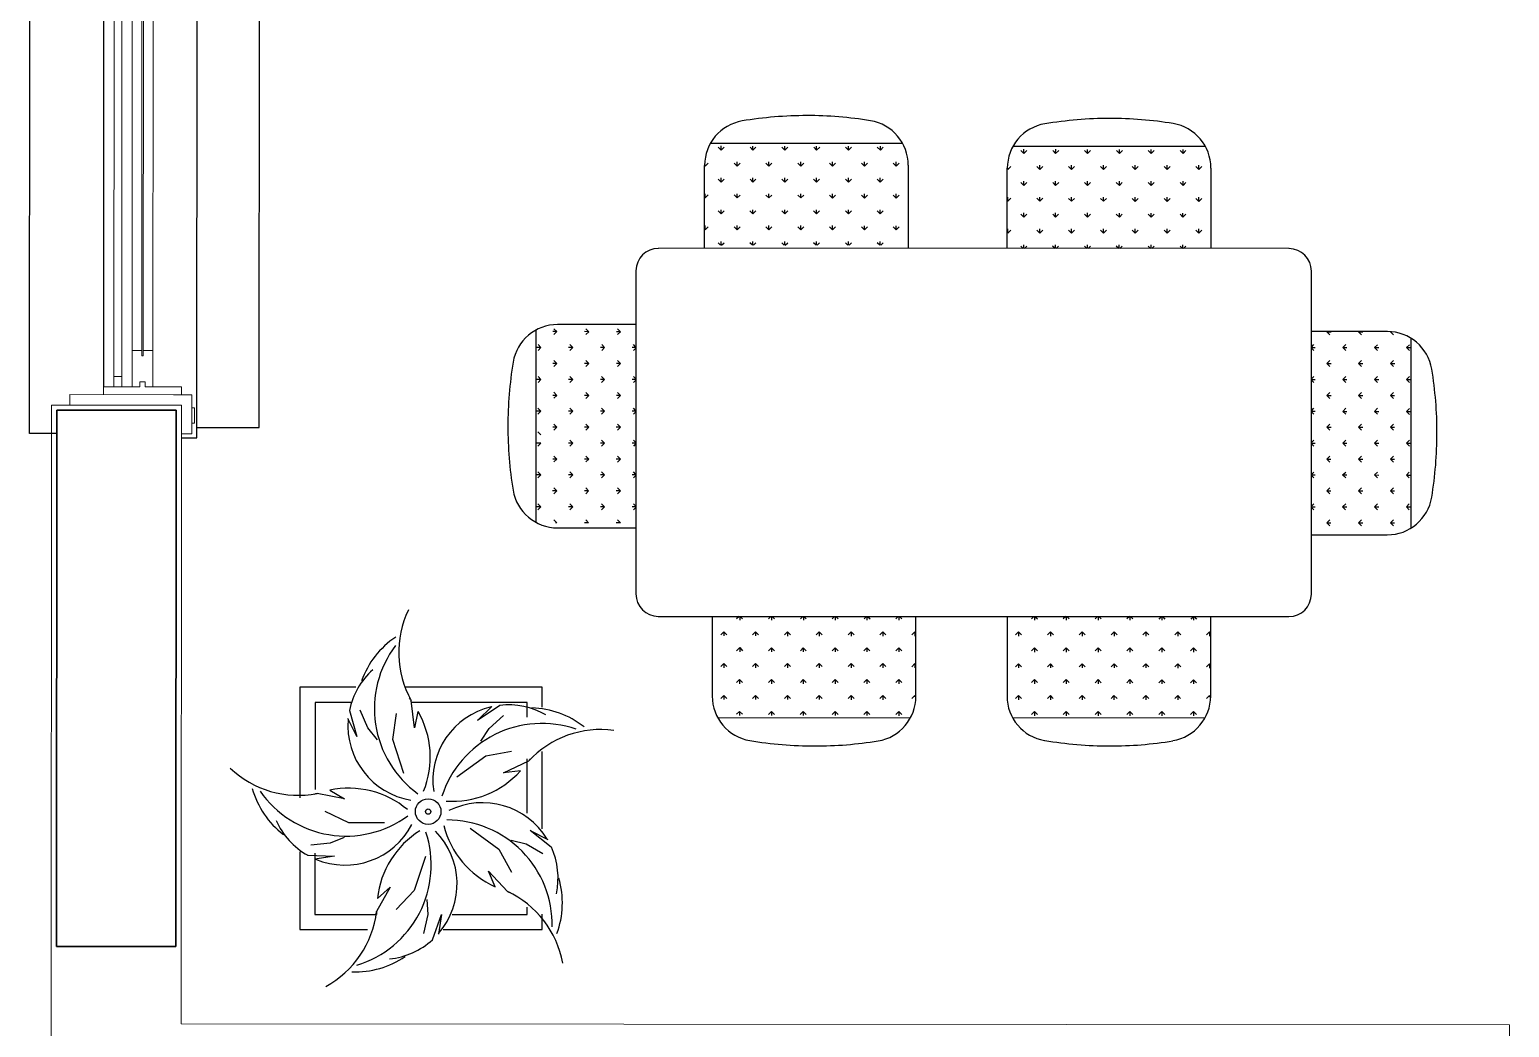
# Model space of a CAD drawing. Header units: millimetres. Extents: x -32319 to 9885, y 990 to 22164.
# Drawn here: x -31244 to -28395, y 4576 to 6497 of the extents above; entities that cross this region are included whole.
import ezdxf

# ---------------------------------------------------------------- set-up
doc = ezdxf.new("R2010")
doc.units = ezdxf.units.MM
doc.layers.add('furniture', color=34, linetype='Continuous')
for name, color, linetype, lineweight in [('plaster', 4, 'Continuous', 13), ('wall', 5, 'Continuous', 35), ('wind', 161, 'Continuous', 5)]:
    doc.layers.add(name, color=color, linetype=linetype, lineweight=lineweight)

msp = doc.modelspace()

# ---------------------------------------------------------------- linework, layer by layer
for p, q in [((-31243.6, 5719.2), (-31242.2, 8849.2)), ((-30921.3, 5710.7), (-30919.9, 8859)), ((-31191.6, 5719.1), (-31243.6, 5719.2)), ((-30951.3, 5710.8), (-30931.3, 5710.8)), ((-30931.3, 5710.8), (-30921.3, 5710.7))]:
    msp.add_line(p, q)
msp.add_lwpolyline([(-31100, 8759.1), (-31101.3, 5809.1)])
at = {"layer": 'furniture', "ltscale": 0.3}
for p, q in [((-30801.3, 5730.7), (-30799.9, 8839)), ((-30921.3, 5730.7), (-30801.3, 5730.7))]:
    msp.add_line(p, q, dxfattribs=at)
at = {"layer": 'furniture'}
for p, q in [((-29562.8, 6277.4), (-29933.1, 6277.6)), ((-29912.2, 6264.6), (-29918, 6270.4)), ((-29912.2, 6264.6), (-29912.2, 6272.8)), ((-29912.2, 6264.6), (-29906.5, 6270.4)), ((-29851, 6264.6), (-29856.7, 6270.4)), ((-29851, 6264.6), (-29851, 6272.7)), ((-29851, 6264.6), (-29845.2, 6270.4)), ((-29789.7, 6264.6), (-29795.4, 6270.3)), ((-29789.7, 6264.6), (-29789.7, 6272.7)), ((-29789.7, 6264.6), (-29783.9, 6270.3)), ((-29728.4, 6264.6), (-29734.1, 6270.3)), ((-29728.4, 6264.6), (-29728.4, 6272.7)), ((-29728.4, 6264.6), (-29722.6, 6270.3)), ((-29667.1, 6264.5), (-29672.9, 6270.3)), ((-29667.1, 6264.5), (-29667.1, 6272.7)), ((-29667.1, 6264.5), (-29661.4, 6270.3)), ((-29605.8, 6264.5), (-29611.6, 6270.3)), ((-29605.8, 6264.5), (-29605.8, 6272.6)), ((-29605.8, 6264.5), (-29600.1, 6270.2)), ((-28980.1, 6271.9), (-29350.4, 6272.1)), ((-29942.9, 6234), (-29937.1, 6239.8)), ((-29881.6, 6234), (-29887.4, 6239.7)), ((-29881.6, 6234), (-29881.6, 6242.1)), ((-29881.6, 6234), (-29875.9, 6239.7)), ((-29820.3, 6234), (-29826.1, 6239.7)), ((-29820.3, 6234), (-29820.3, 6242.1)), ((-29820.3, 6234), (-29814.6, 6239.7)), ((-29759, 6233.9), (-29764.8, 6239.7)), ((-29759, 6233.9), (-29759, 6242.1)), ((-29759, 6233.9), (-29753.3, 6239.7)), ((-29697.8, 6233.9), (-29703.5, 6239.7)), ((-29697.8, 6233.9), (-29697.8, 6242)), ((-29697.8, 6233.9), (-29692, 6239.6)), ((-29636.5, 6233.9), (-29642.2, 6239.6)), ((-29636.5, 6233.9), (-29636.5, 6242)), ((-29636.5, 6233.9), (-29630.7, 6239.6)), ((-29575.2, 6233.9), (-29580.9, 6239.6)), ((-29575.2, 6233.9), (-29575.2, 6242)), ((-29575.2, 6233.9), (-29569.5, 6239.6)), ((-29329.5, 6258.3), (-29335.3, 6264)), ((-29329.5, 6258.3), (-29329.5, 6266.4)), ((-29329.5, 6258.3), (-29323.8, 6264)), ((-29268.3, 6258.2), (-29274, 6264)), ((-29268.3, 6258.2), (-29268.2, 6266.4)), ((-29268.3, 6258.2), (-29262.5, 6264)), ((-29207, 6258.2), (-29212.7, 6264)), ((-29207, 6258.2), (-29207, 6266.3)), ((-29207, 6258.2), (-29201.2, 6263.9)), ((-29145.7, 6258.2), (-29151.4, 6263.9)), ((-29145.7, 6258.2), (-29145.7, 6266.3)), ((-29145.7, 6258.2), (-29139.9, 6263.9)), ((-29084.4, 6258.2), (-29090.1, 6263.9)), ((-29084.4, 6258.2), (-29084.4, 6266.3)), ((-29084.4, 6258.2), (-29078.7, 6263.9)), ((-29023.1, 6258.1), (-29028.9, 6263.9)), ((-29023.1, 6258.1), (-29023.1, 6266.2)), ((-29023.1, 6258.1), (-29017.4, 6263.9)), ((-29944.2, 6075.7), (-29944.1, 6235.4)), ((-29942.9, 6234), (-29943.1, 6234.2)), ((-29942.9, 6234), (-29942.9, 6236.8)), ((-29912.3, 6203.4), (-29912.3, 6211.5)), ((-29851, 6203.3), (-29851, 6211.5)), ((-29789.7, 6203.3), (-29789.7, 6211.4)), ((-29728.4, 6203.3), (-29728.4, 6211.4)), ((-29667.1, 6203.3), (-29667.1, 6211.4)), ((-29605.9, 6203.2), (-29605.9, 6211.3)), ((-29552.2, 6235.8), (-29552.2, 6075.6)), ((-29361.5, 6075.5), (-29361.4, 6230)), ((-29360.2, 6227.6), (-29360.4, 6227.9)), ((-29360.2, 6227.6), (-29354.4, 6233.4)), ((-29360.2, 6227.6), (-29360.2, 6230.4)), ((-29298.9, 6227.6), (-29304.6, 6233.4)), ((-29298.9, 6227.6), (-29298.9, 6235.7)), ((-29298.9, 6227.6), (-29293.2, 6233.3)), ((-29237.6, 6227.6), (-29243.4, 6233.3)), ((-29237.6, 6227.6), (-29237.6, 6235.7)), ((-29237.6, 6227.6), (-29231.9, 6233.3)), ((-29176.3, 6227.6), (-29182.1, 6233.3)), ((-29176.3, 6227.6), (-29176.3, 6235.7)), ((-29176.3, 6227.6), (-29170.6, 6233.3)), ((-29115.1, 6227.5), (-29120.8, 6233.3)), ((-29115.1, 6227.5), (-29115.1, 6235.6)), ((-29115.1, 6227.5), (-29109.3, 6233.3)), ((-29053.8, 6227.5), (-29059.5, 6233.2)), ((-29053.8, 6227.5), (-29053.8, 6235.6)), ((-29053.8, 6227.5), (-29048, 6233.2)), ((-28992.5, 6227.5), (-28998.2, 6233.2)), ((-28992.5, 6227.5), (-28992.5, 6235.6)), ((-28992.5, 6227.5), (-28986.7, 6233.2)), ((-28969.4, 6230.3), (-28969.5, 6075.3)), ((-29912.3, 6203.4), (-29918, 6209.1)), ((-29912.3, 6203.4), (-29906.5, 6209.1)), ((-29851, 6203.3), (-29856.7, 6209.1)), ((-29851, 6203.3), (-29845.2, 6209.1)), ((-29789.7, 6203.3), (-29795.4, 6209.1)), ((-29789.7, 6203.3), (-29784, 6209)), ((-29728.4, 6203.3), (-29734.2, 6209)), ((-29728.4, 6203.3), (-29722.7, 6209)), ((-29667.1, 6203.3), (-29672.9, 6209)), ((-29667.1, 6203.3), (-29661.4, 6209)), ((-29605.9, 6203.2), (-29611.6, 6209)), ((-29605.9, 6203.2), (-29600.1, 6209)), ((-29329.6, 6197), (-29335.3, 6202.7)), ((-29329.6, 6197), (-29329.6, 6205.1)), ((-29329.6, 6197), (-29323.8, 6202.7)), ((-29268.3, 6196.9), (-29274, 6202.7)), ((-29268.3, 6196.9), (-29268.3, 6205.1)), ((-29268.3, 6196.9), (-29262.5, 6202.7)), ((-29207, 6196.9), (-29212.7, 6202.7)), ((-29207, 6196.9), (-29207, 6205)), ((-29207, 6196.9), (-29201.2, 6202.7)), ((-29145.7, 6196.9), (-29151.5, 6202.6)), ((-29145.7, 6196.9), (-29145.7, 6205)), ((-29145.7, 6196.9), (-29140, 6202.6)), ((-29084.4, 6196.9), (-29090.2, 6202.6)), ((-29084.4, 6196.9), (-29084.4, 6205)), ((-29084.4, 6196.9), (-29078.7, 6202.6)), ((-29023.1, 6196.8), (-29028.9, 6202.6)), ((-29023.1, 6196.8), (-29023.1, 6205)), ((-29023.1, 6196.8), (-29017.4, 6202.6)), ((-29942.9, 6172.7), (-29943.4, 6173.2)), ((-29942.9, 6172.7), (-29942.9, 6180.9)), ((-29942.9, 6172.7), (-29937.2, 6178.5)), ((-29881.6, 6172.7), (-29887.4, 6178.5)), ((-29881.6, 6172.7), (-29881.6, 6180.8)), ((-29881.6, 6172.7), (-29875.9, 6178.4)), ((-29820.4, 6172.7), (-29826.1, 6178.4)), ((-29820.4, 6172.7), (-29820.4, 6180.8)), ((-29820.4, 6172.7), (-29814.6, 6178.4)), ((-29759.1, 6172.7), (-29764.8, 6178.4)), ((-29759.1, 6172.7), (-29759.1, 6180.8)), ((-29759.1, 6172.7), (-29753.3, 6178.4)), ((-29697.8, 6172.6), (-29703.5, 6178.4)), ((-29697.8, 6172.6), (-29697.8, 6180.7)), ((-29697.8, 6172.6), (-29692, 6178.4)), ((-29636.5, 6172.6), (-29642.3, 6178.3)), ((-29636.5, 6172.6), (-29636.5, 6180.7)), ((-29636.5, 6172.6), (-29630.8, 6178.3)), ((-29575.2, 6172.6), (-29581, 6178.3)), ((-29575.2, 6172.6), (-29575.2, 6180.7)), ((-29575.2, 6172.6), (-29569.5, 6178.3)), ((-29360.2, 6166.3), (-29360.7, 6166.8)), ((-29360.2, 6166.3), (-29360.2, 6174.5)), ((-29360.2, 6166.3), (-29354.5, 6172.1)), ((-29298.9, 6166.3), (-29304.7, 6172.1)), ((-29298.9, 6166.3), (-29298.9, 6174.4)), ((-29298.9, 6166.3), (-29293.2, 6172.1)), ((-29237.7, 6166.3), (-29243.4, 6172)), ((-29237.7, 6166.3), (-29237.6, 6174.4)), ((-29237.7, 6166.3), (-29231.9, 6172)), ((-29176.4, 6166.3), (-29182.1, 6172)), ((-29176.4, 6166.3), (-29176.4, 6174.4)), ((-29176.4, 6166.3), (-29170.6, 6172)), ((-29115.1, 6166.2), (-29120.8, 6172)), ((-29115.1, 6166.2), (-29115.1, 6174.4)), ((-29115.1, 6166.2), (-29109.3, 6172)), ((-29053.8, 6166.2), (-29059.5, 6172)), ((-29053.8, 6166.2), (-29053.8, 6174.3)), ((-29053.8, 6166.2), (-29048.1, 6172)), ((-28992.5, 6166.2), (-28998.3, 6171.9)), ((-28992.5, 6166.2), (-28992.5, 6174.3)), ((-28992.5, 6166.2), (-28986.8, 6171.9)), ((-29912.3, 6142.1), (-29918, 6147.8)), ((-29912.3, 6142.1), (-29912.3, 6150.2)), ((-29912.3, 6142.1), (-29906.5, 6147.8)), ((-29851, 6142), (-29856.8, 6147.8)), ((-29851, 6142), (-29851, 6150.2)), ((-29851, 6142), (-29845.3, 6147.8)), ((-29789.7, 6142), (-29795.5, 6147.8)), ((-29789.7, 6142), (-29789.7, 6150.1)), ((-29789.7, 6142), (-29784, 6147.8)), ((-29728.4, 6142), (-29734.2, 6147.7)), ((-29728.4, 6142), (-29728.4, 6150.1)), ((-29728.4, 6142), (-29722.7, 6147.7)), ((-29667.2, 6142), (-29672.9, 6147.7)), ((-29667.2, 6142), (-29667.2, 6150.1)), ((-29667.2, 6142), (-29661.4, 6147.7)), ((-29605.9, 6141.9), (-29611.6, 6147.7)), ((-29605.9, 6141.9), (-29605.9, 6150.1)), ((-29605.9, 6141.9), (-29600.1, 6147.7)), ((-29329.6, 6135.7), (-29335.3, 6141.4)), ((-29329.6, 6135.7), (-29329.6, 6143.8)), ((-29329.6, 6135.7), (-29323.8, 6141.4)), ((-29268.3, 6135.7), (-29274, 6141.4)), ((-29268.3, 6135.7), (-29268.3, 6143.8)), ((-29268.3, 6135.7), (-29262.6, 6141.4)), ((-29207, 6135.6), (-29212.8, 6141.4)), ((-29207, 6135.6), (-29207, 6143.8)), ((-29207, 6135.6), (-29201.3, 6141.4)), ((-29145.7, 6135.6), (-29151.5, 6141.4)), ((-29145.7, 6135.6), (-29145.7, 6143.7)), ((-29145.7, 6135.6), (-29140, 6141.4)), ((-29084.5, 6135.6), (-29090.2, 6141.3)), ((-29084.5, 6135.6), (-29084.5, 6143.7)), ((-29084.5, 6135.6), (-29078.7, 6141.3)), ((-29023.2, 6135.6), (-29028.9, 6141.3)), ((-29023.2, 6135.6), (-29023.2, 6143.7)), ((-29023.2, 6135.6), (-29017.4, 6141.3)), ((-29943, 6111.4), (-29943.4, 6111.9)), ((-29943, 6111.4), (-29942.9, 6119.6)), ((-29943, 6111.4), (-29937.2, 6117.2)), ((-29881.7, 6111.4), (-29887.4, 6117.2)), ((-29881.7, 6111.4), (-29881.7, 6119.5)), ((-29881.7, 6111.4), (-29875.9, 6117.2)), ((-29820.4, 6111.4), (-29826.1, 6117.1)), ((-29820.4, 6111.4), (-29820.4, 6119.5)), ((-29820.4, 6111.4), (-29814.6, 6117.1)), ((-29759.1, 6111.4), (-29764.8, 6117.1)), ((-29759.1, 6111.4), (-29759.1, 6119.5)), ((-29759.1, 6111.4), (-29753.4, 6117.1)), ((-29697.8, 6111.3), (-29703.6, 6117.1)), ((-29697.8, 6111.3), (-29697.8, 6119.5)), ((-29697.8, 6111.3), (-29692.1, 6117.1)), ((-29636.5, 6111.3), (-29642.3, 6117.1)), ((-29636.5, 6111.3), (-29636.5, 6119.4)), ((-29636.5, 6111.3), (-29630.8, 6117.1)), ((-29575.3, 6111.3), (-29581, 6117)), ((-29575.3, 6111.3), (-29575.3, 6119.4)), ((-29575.3, 6111.3), (-29569.5, 6117)), ((-29360.2, 6105.1), (-29360.7, 6105.5)), ((-29360.2, 6105.1), (-29360.2, 6113.2)), ((-29360.2, 6105.1), (-29354.5, 6110.8)), ((-29299, 6105), (-29304.7, 6110.8)), ((-29299, 6105), (-29299, 6113.2)), ((-29299, 6105), (-29293.2, 6110.8)), ((-29237.7, 6105), (-29243.4, 6110.8)), ((-29237.7, 6105), (-29237.7, 6113.1)), ((-29237.7, 6105), (-29231.9, 6110.8)), ((-29176.4, 6105), (-29182.1, 6110.7)), ((-29176.4, 6105), (-29176.4, 6113.1)), ((-29176.4, 6105), (-29170.6, 6110.7)), ((-29115.1, 6105), (-29120.9, 6110.7)), ((-29115.1, 6105), (-29115.1, 6113.1)), ((-29115.1, 6105), (-29109.4, 6110.7)), ((-29053.8, 6104.9), (-29059.6, 6110.7)), ((-29053.8, 6104.9), (-29053.8, 6113.1)), ((-29053.8, 6104.9), (-29048.1, 6110.7)), ((-28992.5, 6104.9), (-28998.3, 6110.7)), ((-28992.5, 6104.9), (-28992.5, 6113)), ((-28992.5, 6104.9), (-28986.8, 6110.6)), ((-28819.1, 6075.2), (-30032.8, 6075.8)), ((-29913.4, 6081.8), (-29918.1, 6086.5)), ((-29912.3, 6081.8), (-29912.3, 6088.9)), ((-29911.3, 6081.8), (-29906.6, 6086.5)), ((-29852.1, 6081.8), (-29856.8, 6086.5)), ((-29851, 6081.8), (-29851, 6088.9)), ((-29850, 6081.8), (-29845.3, 6086.5)), ((-29790.8, 6081.8), (-29795.5, 6086.5)), ((-29789.8, 6081.8), (-29789.8, 6088.9)), ((-29788.7, 6081.8), (-29784, 6086.5)), ((-29729.5, 6081.8), (-29734.2, 6086.5)), ((-29728.5, 6081.8), (-29728.5, 6088.8)), ((-29727.4, 6081.8), (-29722.7, 6086.5)), ((-29668.2, 6081.7), (-29672.9, 6086.4)), ((-29667.2, 6081.7), (-29667.2, 6088.8)), ((-29666.1, 6081.7), (-29661.4, 6086.4)), ((-29607, 6081.7), (-29611.7, 6086.4)), ((-29605.9, 6081.7), (-29605.9, 6088.8)), ((-29604.9, 6081.7), (-29600.2, 6086.4)), ((-29330.7, 6075.5), (-29335.4, 6080.2)), ((-29329.6, 6075.5), (-29329.6, 6082.5)), ((-29328.6, 6075.5), (-29323.9, 6080.2)), ((-29269.4, 6075.4), (-29274.1, 6080.1)), ((-29268.3, 6075.4), (-29268.3, 6082.5)), ((-29267.3, 6075.4), (-29262.6, 6080.1)), ((-29208.1, 6075.4), (-29212.8, 6080.1)), ((-29207.1, 6075.4), (-29207, 6082.5)), ((-29206, 6075.4), (-29201.3, 6080.1)), ((-29146.8, 6075.4), (-29151.5, 6080.1)), ((-29145.8, 6075.4), (-29145.8, 6082.5)), ((-29144.7, 6075.4), (-29140, 6080.1)), ((-29085.5, 6075.4), (-29090.2, 6080.1)), ((-29084.5, 6075.4), (-29084.5, 6082.4)), ((-29083.4, 6075.4), (-29078.7, 6080)), ((-29024.3, 6075.3), (-29028.9, 6080)), ((-29023.2, 6075.3), (-29023.2, 6082.4)), ((-29022.2, 6075.3), (-29017.5, 6080)), ((-30076.2, 6032.5), (-30076.5, 5410.7)), ((-28776.1, 5410.1), (-28775.8, 6031.9)), ((-30076.2, 5929), (-30227.2, 5929.1)), ((-30269.1, 5918.3), (-30269.3, 5548.6)), ((-30228.4, 5915.4), (-30236.5, 5915.4)), ((-30228.4, 5915.4), (-30234.2, 5921.1)), ((-30228.4, 5915.4), (-30234.2, 5909.6)), ((-30167.1, 5915.3), (-30175.3, 5915.4)), ((-30167.1, 5915.3), (-30172.9, 5921.1)), ((-30167.1, 5915.3), (-30172.9, 5909.6)), ((-30105.8, 5915.3), (-30114, 5915.3)), ((-30105.8, 5915.3), (-30111.6, 5921.1)), ((-30105.8, 5915.3), (-30111.6, 5909.6)), ((-28629.7, 5915.7), (-28776.5, 5915.7)), ((-28746.3, 5915.3), (-28745.8, 5915.7)), ((-28746.3, 5915.3), (-28740.5, 5909.5)), ((-28746.3, 5915.3), (-28738.2, 5915.3)), ((-28685, 5915.2), (-28684.6, 5915.7)), ((-28685, 5915.2), (-28679.3, 5909.5)), ((-28685, 5915.2), (-28676.9, 5915.2)), ((-28623.7, 5915.2), (-28623.5, 5915.4)), ((-28623.7, 5915.2), (-28618, 5909.5)), ((-28623.7, 5915.2), (-28621, 5915.2)), ((-28584.3, 5902.8), (-28584.5, 5537.1)), ((-30259.1, 5884.7), (-30267.2, 5884.7)), ((-30259.1, 5884.7), (-30264.8, 5890.5)), ((-30259.1, 5884.7), (-30264.8, 5879)), ((-30197.8, 5884.7), (-30205.9, 5884.7)), ((-30197.8, 5884.7), (-30203.5, 5890.5)), ((-30197.8, 5884.7), (-30203.5, 5879)), ((-30136.5, 5884.7), (-30144.6, 5884.7)), ((-30136.5, 5884.7), (-30142.2, 5890.4)), ((-30136.5, 5884.7), (-30142.2, 5878.9)), ((-30076.3, 5884.7), (-30083.3, 5884.7)), ((-30076.3, 5885.7), (-30081, 5890.4)), ((-30076.3, 5883.6), (-30081, 5878.9)), ((-28775.9, 5885.7), (-28771.2, 5890.4)), ((-28775.9, 5884.6), (-28768.8, 5884.6)), ((-28775.9, 5883.6), (-28771.2, 5878.9)), ((-28715.7, 5884.6), (-28709.9, 5890.4)), ((-28715.7, 5884.6), (-28709.9, 5878.9)), ((-28715.7, 5884.6), (-28707.5, 5884.6)), ((-28654.4, 5884.6), (-28648.6, 5890.3)), ((-28654.4, 5884.6), (-28648.6, 5878.8)), ((-28654.4, 5884.6), (-28646.3, 5884.6)), ((-28593.1, 5884.6), (-28587.3, 5890.3)), ((-28593.1, 5884.6), (-28587.4, 5878.8)), ((-28593.1, 5884.6), (-28585, 5884.6)), ((-30228.4, 5854.1), (-30236.6, 5854.1)), ((-30228.4, 5854.1), (-30234.2, 5859.8)), ((-30228.4, 5854.1), (-30234.2, 5848.3)), ((-30167.2, 5854.1), (-30175.3, 5854.1)), ((-30167.2, 5854.1), (-30172.9, 5859.8)), ((-30167.2, 5854.1), (-30172.9, 5848.3)), ((-30105.9, 5854), (-30114, 5854)), ((-30105.9, 5854), (-30111.6, 5859.8)), ((-30105.9, 5854), (-30111.6, 5848.3)), ((-28746.3, 5854), (-28740.6, 5859.7)), ((-28746.3, 5854), (-28740.6, 5848.2)), ((-28746.3, 5854), (-28738.2, 5854)), ((-28685, 5854), (-28679.3, 5859.7)), ((-28685, 5854), (-28679.3, 5848.2)), ((-28685, 5854), (-28676.9, 5854)), ((-28623.8, 5853.9), (-28618, 5859.7)), ((-28623.8, 5853.9), (-28618, 5848.2)), ((-28623.8, 5853.9), (-28615.6, 5853.9)), ((-30259.1, 5823.5), (-30267.2, 5823.5)), ((-30259.1, 5823.5), (-30264.8, 5829.2)), ((-30259.1, 5823.5), (-30264.8, 5817.7)), ((-30197.8, 5823.4), (-30205.9, 5823.4)), ((-30197.8, 5823.4), (-30203.6, 5829.2)), ((-30197.8, 5823.4), (-30203.6, 5817.7)), ((-30136.5, 5823.4), (-30144.7, 5823.4)), ((-30136.5, 5823.4), (-30142.3, 5829.2)), ((-30136.5, 5823.4), (-30142.3, 5817.7)), ((-30076.3, 5823.4), (-30083.4, 5823.4)), ((-30076.3, 5824.4), (-30081, 5829.1)), ((-30076.3, 5822.3), (-30081, 5817.6)), ((-28775.9, 5824.4), (-28771.2, 5829.1)), ((-28775.9, 5823.4), (-28768.8, 5823.3)), ((-28775.9, 5822.3), (-28771.2, 5817.6)), ((-28715.7, 5823.3), (-28709.9, 5829.1)), ((-28715.7, 5823.3), (-28709.9, 5817.6)), ((-28715.7, 5823.3), (-28707.6, 5823.3)), ((-28654.4, 5823.3), (-28648.7, 5829)), ((-28654.4, 5823.3), (-28648.7, 5817.6)), ((-28654.4, 5823.3), (-28646.3, 5823.3)), ((-28593.1, 5823.3), (-28587.4, 5829)), ((-28593.1, 5823.3), (-28587.4, 5817.5)), ((-28593.1, 5823.3), (-28585, 5823.3)), ((-30228.5, 5792.8), (-30236.6, 5792.8)), ((-30228.5, 5792.8), (-30234.2, 5798.6)), ((-30228.5, 5792.8), (-30234.2, 5787.1)), ((-30167.2, 5792.8), (-30175.3, 5792.8)), ((-30167.2, 5792.8), (-30172.9, 5798.5)), ((-30167.2, 5792.8), (-30172.9, 5787)), ((-30105.9, 5792.8), (-30114, 5792.8)), ((-30105.9, 5792.8), (-30111.6, 5798.5)), ((-30105.9, 5792.8), (-30111.6, 5787)), ((-28746.3, 5792.7), (-28740.6, 5798.4)), ((-28746.3, 5792.7), (-28740.6, 5787)), ((-28746.3, 5792.7), (-28738.2, 5792.7)), ((-28685.1, 5792.7), (-28679.3, 5798.4)), ((-28685.1, 5792.7), (-28679.3, 5786.9)), ((-28685.1, 5792.7), (-28676.9, 5792.7)), ((-28623.8, 5792.6), (-28618, 5798.4)), ((-28623.8, 5792.6), (-28618, 5786.9)), ((-28623.8, 5792.6), (-28615.7, 5792.6)), ((-30259.1, 5762.2), (-30267.2, 5762.2)), ((-30259.1, 5762.2), (-30264.9, 5767.9)), ((-30259.1, 5762.2), (-30264.9, 5756.4)), ((-30197.8, 5762.2), (-30206, 5762.2)), ((-30197.8, 5762.2), (-30203.6, 5767.9)), ((-30197.8, 5762.2), (-30203.6, 5756.4)), ((-30136.6, 5762.1), (-30144.7, 5762.1)), ((-30136.6, 5762.1), (-30142.3, 5767.9)), ((-30136.6, 5762.1), (-30142.3, 5756.4)), ((-30076.3, 5762.1), (-30083.4, 5762.1)), ((-30076.3, 5763.2), (-30081, 5767.8)), ((-30076.3, 5761.1), (-30081, 5756.4)), ((-28775.9, 5763.1), (-28771.2, 5767.8)), ((-28775.9, 5762.1), (-28768.9, 5762.1)), ((-28775.9, 5761), (-28771.3, 5756.3)), ((-28715.7, 5762), (-28710, 5767.8)), ((-28715.7, 5762), (-28710, 5756.3)), ((-28715.7, 5762), (-28707.6, 5762)), ((-28654.4, 5762), (-28648.7, 5767.8)), ((-28654.4, 5762), (-28648.7, 5756.3)), ((-28654.4, 5762), (-28646.3, 5762)), ((-28593.1, 5762), (-28587.4, 5767.7)), ((-28593.1, 5762), (-28587.4, 5756.2)), ((-28593.1, 5762), (-28585, 5762)), ((-30228.5, 5731.5), (-30236.6, 5731.5)), ((-30228.5, 5731.5), (-30234.2, 5737.3)), ((-30228.5, 5731.5), (-30234.2, 5725.8)), ((-30167.2, 5731.5), (-30175.3, 5731.5)), ((-30167.2, 5731.5), (-30173, 5737.2)), ((-30167.2, 5731.5), (-30173, 5725.8)), ((-30105.9, 5731.5), (-30114.1, 5731.5)), ((-30105.9, 5731.5), (-30111.7, 5737.2)), ((-30105.9, 5731.5), (-30111.7, 5725.7)), ((-28746.4, 5731.4), (-28740.6, 5737.2)), ((-28746.4, 5731.4), (-28740.6, 5725.7)), ((-28746.4, 5731.4), (-28738.2, 5731.4)), ((-28685.1, 5731.4), (-28679.3, 5737.1)), ((-28685.1, 5731.4), (-28679.3, 5725.6)), ((-28685.1, 5731.4), (-28677, 5731.4)), ((-28623.8, 5731.4), (-28618.1, 5737.1)), ((-28623.8, 5731.4), (-28618.1, 5725.6)), ((-28623.8, 5731.4), (-28615.7, 5731.4)), ((-30259.1, 5700.9), (-30267.3, 5700.9)), ((-30259.1, 5717.1), (-30264.9, 5722.8)), ((-30259.1, 5700.9), (-30264.9, 5695.2)), ((-30197.9, 5700.9), (-30206, 5700.9)), ((-30197.9, 5700.9), (-30203.6, 5706.6)), ((-30197.9, 5700.9), (-30203.6, 5695.1)), ((-30136.6, 5700.8), (-30144.7, 5700.8)), ((-30136.6, 5700.8), (-30142.3, 5706.6)), ((-30136.6, 5700.8), (-30142.3, 5695.1)), ((-30076.3, 5700.8), (-30083.4, 5700.8)), ((-30076.3, 5701.9), (-30081, 5706.6)), ((-30076.3, 5699.8), (-30081, 5695.1)), ((-28776, 5701.8), (-28771.3, 5706.5)), ((-28776, 5700.8), (-28768.9, 5700.8)), ((-28776, 5699.7), (-28771.3, 5695)), ((-28715.7, 5700.8), (-28710, 5706.5)), ((-28715.7, 5700.8), (-28710, 5695)), ((-28715.7, 5700.8), (-28707.6, 5700.8)), ((-28654.5, 5700.7), (-28648.7, 5706.5)), ((-28654.5, 5700.7), (-28648.7, 5695)), ((-28654.5, 5700.7), (-28646.3, 5700.7)), ((-28593.2, 5700.7), (-28587.4, 5706.4)), ((-28593.2, 5700.7), (-28587.4, 5695)), ((-28593.2, 5700.7), (-28585.1, 5700.7)), ((-30228.5, 5670.2), (-30236.6, 5670.2)), ((-30228.5, 5670.2), (-30234.3, 5676)), ((-30228.5, 5670.2), (-30234.3, 5664.5)), ((-30167.2, 5670.2), (-30175.4, 5670.2)), ((-30167.2, 5670.2), (-30173, 5676)), ((-30167.2, 5670.2), (-30173, 5664.5)), ((-30106, 5670.2), (-30114.1, 5670.2)), ((-30106, 5670.2), (-30111.7, 5675.9)), ((-30106, 5670.2), (-30111.7, 5664.4)), ((-28746.4, 5670.1), (-28740.6, 5675.9)), ((-28746.4, 5670.1), (-28740.7, 5664.4)), ((-28746.4, 5670.1), (-28738.3, 5670.1)), ((-28685.1, 5670.1), (-28679.4, 5675.8)), ((-28685.1, 5670.1), (-28679.4, 5664.4)), ((-28685.1, 5670.1), (-28677, 5670.1)), ((-28623.8, 5670.1), (-28618.1, 5675.8)), ((-28623.8, 5670.1), (-28618.1, 5664.3)), ((-28623.8, 5670.1), (-28615.7, 5670.1)), ((-30259.2, 5639.6), (-30264.9, 5645.4)), ((-30197.9, 5639.6), (-30203.6, 5645.3)), ((-30136.6, 5639.6), (-30142.3, 5645.3)), ((-30076.4, 5640.6), (-30081.1, 5645.3)), ((-28776, 5640.6), (-28771.3, 5645.2)), ((-28715.8, 5639.5), (-28710, 5645.2)), ((-28654.5, 5639.5), (-28648.7, 5645.2)), ((-28593.2, 5639.4), (-28587.5, 5645.2)), ((-30259.2, 5639.6), (-30267.3, 5639.6)), ((-30259.2, 5639.6), (-30264.9, 5633.9)), ((-30228.5, 5609), (-30234.3, 5614.7)), ((-30197.9, 5639.6), (-30206, 5639.6)), ((-30197.9, 5639.6), (-30203.6, 5633.8)), ((-30167.3, 5608.9), (-30173, 5614.7)), ((-30136.6, 5639.6), (-30144.7, 5639.6)), ((-30136.6, 5639.6), (-30142.4, 5633.8)), ((-30106, 5608.9), (-30111.7, 5614.7)), ((-30076.4, 5639.5), (-30083.4, 5639.5)), ((-30076.4, 5638.5), (-30081.1, 5633.8)), ((-28776, 5639.5), (-28768.9, 5639.5)), ((-28776, 5638.5), (-28771.3, 5633.8)), ((-28746.4, 5608.9), (-28740.7, 5614.6)), ((-28715.8, 5639.5), (-28710, 5633.7)), ((-28715.8, 5639.5), (-28707.6, 5639.5)), ((-28685.1, 5608.8), (-28679.4, 5614.6)), ((-28654.5, 5639.5), (-28648.7, 5633.7)), ((-28654.5, 5639.5), (-28646.4, 5639.4)), ((-28623.9, 5608.8), (-28618.1, 5614.5)), ((-28593.2, 5639.4), (-28587.5, 5633.7)), ((-28593.2, 5639.4), (-28585.1, 5639.4)), ((-30259.2, 5578.3), (-30264.9, 5584.1)), ((-30228.5, 5609), (-30236.7, 5609)), ((-30228.5, 5609), (-30234.3, 5603.2)), ((-30197.9, 5578.3), (-30203.7, 5584.1)), ((-30167.3, 5608.9), (-30175.4, 5608.9)), ((-30167.3, 5608.9), (-30173, 5603.2)), ((-30136.6, 5578.3), (-30142.4, 5584)), ((-30106, 5608.9), (-30114.1, 5608.9)), ((-30106, 5608.9), (-30111.7, 5603.2)), ((-30076.4, 5579.3), (-30081.1, 5584)), ((-28776, 5579.3), (-28771.3, 5584)), ((-28746.4, 5608.9), (-28740.7, 5603.1)), ((-28746.4, 5608.9), (-28738.3, 5608.8)), ((-28715.8, 5578.2), (-28710, 5583.9)), ((-28685.1, 5608.8), (-28679.4, 5603.1)), ((-28685.1, 5608.8), (-28677, 5608.8)), ((-28654.5, 5578.2), (-28648.8, 5583.9)), ((-28623.9, 5608.8), (-28618.1, 5603)), ((-28623.9, 5608.8), (-28615.7, 5608.8)), ((-28593.2, 5578.1), (-28587.5, 5583.9)), ((-30259.2, 5578.3), (-30267.3, 5578.3)), ((-30259.2, 5578.3), (-30264.9, 5572.6)), ((-30197.9, 5578.3), (-30206, 5578.3)), ((-30197.9, 5578.3), (-30203.7, 5572.6)), ((-30136.6, 5578.3), (-30144.8, 5578.3)), ((-30136.6, 5578.3), (-30142.4, 5572.5)), ((-30076.4, 5578.3), (-30083.5, 5578.3)), ((-30076.4, 5577.2), (-30081.1, 5572.5)), ((-28776, 5578.2), (-28769, 5578.2)), ((-28776, 5577.2), (-28771.3, 5572.5)), ((-28715.8, 5578.2), (-28710.1, 5572.4)), ((-28715.8, 5578.2), (-28707.7, 5578.2)), ((-28654.5, 5578.2), (-28648.8, 5572.4)), ((-28654.5, 5578.2), (-28646.4, 5578.2)), ((-28593.2, 5578.1), (-28587.5, 5572.4)), ((-28593.2, 5578.1), (-28585.1, 5578.1)), ((-30228.6, 5547.7), (-30234.3, 5553.4)), ((-30228.6, 5547.7), (-30231.3, 5547.7)), ((-30228.6, 5547.7), (-30228.8, 5547.5)), ((-30227.4, 5537.7), (-30076.4, 5537.7)), ((-30167.3, 5547.7), (-30175.4, 5547.7)), ((-30167.3, 5547.7), (-30173, 5553.4)), ((-30167.3, 5547.7), (-30167.7, 5547.2)), ((-30106, 5547.6), (-30114.1, 5547.6)), ((-30106, 5547.6), (-30111.7, 5553.4)), ((-30106, 5547.6), (-30106.5, 5547.2)), ((-28746.5, 5547.6), (-28740.7, 5553.3)), ((-28746.5, 5547.6), (-28740.7, 5541.8)), ((-28746.5, 5547.6), (-28738.3, 5547.6)), ((-28685.2, 5547.5), (-28679.4, 5553.3)), ((-28685.2, 5547.5), (-28679.4, 5541.8)), ((-28685.2, 5547.5), (-28677, 5547.5)), ((-28623.9, 5547.5), (-28618.1, 5553.3)), ((-28623.9, 5547.5), (-28618.1, 5541.8)), ((-28623.9, 5547.5), (-28615.8, 5547.5)), ((-28776.7, 5524.4), (-28629.9, 5524.3)), ((-30033.2, 5367.4), (-28819.5, 5366.8)), ((-29929.3, 5367.3), (-29929.3, 5213.9)), ((-29877.7, 5367.3), (-29882.4, 5362.6)), ((-29876.6, 5367.3), (-29876.6, 5360.2)), ((-29875.6, 5367.3), (-29870.9, 5362.6)), ((-29816.4, 5367.3), (-29821.1, 5362.6)), ((-29815.3, 5367.3), (-29815.3, 5360.2)), ((-29814.3, 5367.3), (-29809.6, 5362.6)), ((-29755.1, 5367.2), (-29759.8, 5362.6)), ((-29754, 5367.2), (-29754, 5360.2)), ((-29753, 5367.2), (-29748.3, 5362.5)), ((-29693.8, 5367.2), (-29698.5, 5362.5)), ((-29692.8, 5367.2), (-29692.8, 5360.1)), ((-29691.7, 5367.2), (-29687, 5362.5)), ((-29632.5, 5367.2), (-29637.2, 5362.5)), ((-29631.5, 5367.2), (-29631.5, 5360.1)), ((-29630.4, 5367.2), (-29625.7, 5362.5)), ((-29571.2, 5367.2), (-29575.9, 5362.5)), ((-29570.2, 5367.2), (-29570.2, 5360.1)), ((-29569.1, 5367.2), (-29564.5, 5362.5)), ((-29537.4, 5213.2), (-29537.3, 5367.1)), ((-29361.8, 5367.1), (-29361.8, 5214)), ((-29310.2, 5367), (-29314.8, 5362.4)), ((-29309.1, 5367), (-29309.1, 5360)), ((-29308.1, 5367), (-29303.4, 5362.4)), ((-29248.9, 5367), (-29253.6, 5362.3)), ((-29247.8, 5367), (-29247.8, 5359.9)), ((-29246.8, 5367), (-29242.1, 5362.3)), ((-29187.6, 5367), (-29192.3, 5362.3)), ((-29186.5, 5367), (-29186.5, 5359.9)), ((-29185.5, 5367), (-29180.8, 5362.3)), ((-29126.3, 5367), (-29131, 5362.3)), ((-29125.3, 5367), (-29125.3, 5359.9)), ((-29124.2, 5367), (-29119.5, 5362.3)), ((-29065, 5366.9), (-29069.7, 5362.2)), ((-29064, 5366.9), (-29064, 5359.9)), ((-29062.9, 5366.9), (-29058.2, 5362.2)), ((-29003.7, 5366.9), (-29008.4, 5362.2)), ((-29002.7, 5366.9), (-29002.7, 5359.8)), ((-29001.6, 5366.9), (-28996.9, 5362.2)), ((-28969.9, 5213.3), (-28969.8, 5366.9)), ((-29907.3, 5337.7), (-29913, 5332)), ((-29907.3, 5337.7), (-29901.5, 5332)), ((-29907.3, 5337.7), (-29907.3, 5329.6)), ((-29846, 5337.7), (-29851.7, 5332)), ((-29846, 5337.7), (-29840.2, 5331.9)), ((-29846, 5337.7), (-29846, 5329.6)), ((-29784.7, 5337.7), (-29790.4, 5331.9)), ((-29784.7, 5337.7), (-29779, 5331.9)), ((-29784.7, 5337.7), (-29784.7, 5329.5)), ((-29723.4, 5337.6), (-29729.2, 5331.9)), ((-29723.4, 5337.6), (-29717.7, 5331.9)), ((-29723.4, 5337.6), (-29723.4, 5329.5)), ((-29662.1, 5337.6), (-29667.9, 5331.9)), ((-29662.1, 5337.6), (-29656.4, 5331.9)), ((-29662.1, 5337.6), (-29662.1, 5329.5)), ((-29600.9, 5337.6), (-29606.6, 5331.8)), ((-29600.9, 5337.6), (-29595.1, 5331.8)), ((-29600.9, 5337.6), (-29600.9, 5329.5)), ((-29539.6, 5337.6), (-29545.3, 5331.8)), ((-29539.6, 5337.6), (-29539.1, 5337.1)), ((-29539.6, 5337.6), (-29539.6, 5329.4)), ((-29339.8, 5337.5), (-29345.5, 5331.7)), ((-29339.8, 5337.5), (-29339.8, 5329.3)), ((-29339.8, 5337.5), (-29334, 5331.7)), ((-29278.5, 5337.4), (-29284.2, 5331.7)), ((-29278.5, 5337.4), (-29278.5, 5329.3)), ((-29278.5, 5337.4), (-29272.7, 5331.7)), ((-29217.2, 5337.4), (-29222.9, 5331.7)), ((-29217.2, 5337.4), (-29217.2, 5329.3)), ((-29217.2, 5337.4), (-29211.4, 5331.7)), ((-29155.9, 5337.4), (-29161.7, 5331.6)), ((-29155.9, 5337.4), (-29155.9, 5329.3)), ((-29155.9, 5337.4), (-29150.2, 5331.6)), ((-29094.6, 5337.4), (-29100.4, 5331.6)), ((-29094.6, 5337.4), (-29094.6, 5329.2)), ((-29094.6, 5337.4), (-29088.9, 5331.6)), ((-29033.3, 5337.3), (-29039.1, 5331.6)), ((-29033.3, 5337.3), (-29033.3, 5329.2)), ((-29033.3, 5337.3), (-29027.6, 5331.6)), ((-28972.1, 5337.3), (-28977.8, 5331.6)), ((-28972.1, 5337.3), (-28972.1, 5329.2)), ((-28972.1, 5337.3), (-28971.6, 5336.9)), ((-29876.6, 5307.1), (-29882.4, 5301.3)), ((-29876.6, 5307.1), (-29870.9, 5301.3)), ((-29876.6, 5307.1), (-29876.6, 5298.9)), ((-29815.4, 5307), (-29821.1, 5301.3)), ((-29815.4, 5307), (-29809.6, 5301.3)), ((-29815.4, 5307), (-29815.4, 5298.9)), ((-29754.1, 5307), (-29759.8, 5301.3)), ((-29754.1, 5307), (-29748.3, 5301.3)), ((-29754.1, 5307), (-29754.1, 5298.9)), ((-29692.8, 5307), (-29698.5, 5301.2)), ((-29692.8, 5307), (-29687, 5301.2)), ((-29692.8, 5307), (-29692.8, 5298.9)), ((-29631.5, 5307), (-29637.3, 5301.2)), ((-29631.5, 5307), (-29625.8, 5301.2)), ((-29631.5, 5307), (-29631.5, 5298.8)), ((-29570.2, 5306.9), (-29576, 5301.2)), ((-29570.2, 5306.9), (-29564.5, 5301.2)), ((-29570.2, 5306.9), (-29570.2, 5298.8)), ((-29309.1, 5306.8), (-29314.9, 5301.1)), ((-29309.1, 5306.8), (-29309.1, 5298.7)), ((-29309.1, 5306.8), (-29303.4, 5301.1)), ((-29247.8, 5306.8), (-29253.6, 5301)), ((-29247.8, 5306.8), (-29247.8, 5298.7)), ((-29247.8, 5306.8), (-29242.1, 5301)), ((-29186.6, 5306.8), (-29192.3, 5301)), ((-29186.6, 5306.8), (-29186.6, 5298.6)), ((-29186.6, 5306.8), (-29180.8, 5301)), ((-29125.3, 5306.7), (-29131, 5301)), ((-29125.3, 5306.7), (-29125.3, 5298.6)), ((-29125.3, 5306.7), (-29119.5, 5301)), ((-29064, 5306.7), (-29069.7, 5301)), ((-29064, 5306.7), (-29064, 5298.6)), ((-29064, 5306.7), (-29058.3, 5301)), ((-29002.7, 5306.7), (-29008.5, 5300.9)), ((-29002.7, 5306.7), (-29002.7, 5298.6)), ((-29002.7, 5306.7), (-28997, 5300.9)), ((-29907.3, 5276.4), (-29913, 5270.7)), ((-29907.3, 5276.4), (-29901.5, 5270.7)), ((-29907.3, 5276.4), (-29907.3, 5268.3)), ((-29846, 5276.4), (-29851.8, 5270.7)), ((-29846, 5276.4), (-29840.3, 5270.7)), ((-29846, 5276.4), (-29846, 5268.3)), ((-29784.7, 5276.4), (-29790.5, 5270.6)), ((-29784.7, 5276.4), (-29779, 5270.6)), ((-29784.7, 5276.4), (-29784.7, 5268.3)), ((-29723.4, 5276.4), (-29729.2, 5270.6)), ((-29723.4, 5276.4), (-29717.7, 5270.6)), ((-29723.4, 5276.4), (-29723.4, 5268.2)), ((-29662.2, 5276.3), (-29667.9, 5270.6)), ((-29662.2, 5276.3), (-29656.4, 5270.6)), ((-29662.2, 5276.3), (-29662.2, 5268.2)), ((-29600.9, 5276.3), (-29606.6, 5270.6)), ((-29600.9, 5276.3), (-29595.1, 5270.6)), ((-29600.9, 5276.3), (-29600.9, 5268.2)), ((-29539.6, 5276.3), (-29545.3, 5270.5)), ((-29539.6, 5276.3), (-29539.2, 5275.8)), ((-29539.6, 5276.3), (-29539.6, 5268.2)), ((-29339.8, 5276.2), (-29345.5, 5270.4)), ((-29339.8, 5276.2), (-29339.8, 5268.1)), ((-29339.8, 5276.2), (-29334, 5270.4)), ((-29278.5, 5276.2), (-29284.2, 5270.4)), ((-29278.5, 5276.2), (-29278.5, 5268)), ((-29278.5, 5276.2), (-29272.8, 5270.4)), ((-29217.2, 5276.1), (-29223, 5270.4)), ((-29217.2, 5276.1), (-29217.2, 5268)), ((-29217.2, 5276.1), (-29211.5, 5270.4)), ((-29155.9, 5276.1), (-29161.7, 5270.4)), ((-29155.9, 5276.1), (-29155.9, 5268)), ((-29155.9, 5276.1), (-29150.2, 5270.4)), ((-29094.7, 5276.1), (-29100.4, 5270.3)), ((-29094.7, 5276.1), (-29094.7, 5268)), ((-29094.7, 5276.1), (-29088.9, 5270.3)), ((-29033.4, 5276.1), (-29039.1, 5270.3)), ((-29033.4, 5276.1), (-29033.4, 5267.9)), ((-29033.4, 5276.1), (-29027.6, 5270.3)), ((-28972.1, 5276), (-28977.8, 5270.3)), ((-28972.1, 5276), (-28972.1, 5267.9)), ((-28972.1, 5276), (-28971.6, 5275.6)), ((-29876.7, 5245.8), (-29882.4, 5240)), ((-29876.7, 5245.8), (-29870.9, 5240)), ((-29876.7, 5245.8), (-29876.7, 5237.7)), ((-29815.4, 5245.8), (-29821.1, 5240)), ((-29815.4, 5245.8), (-29809.6, 5240)), ((-29815.4, 5245.8), (-29815.4, 5237.6)), ((-29754.1, 5245.7), (-29759.8, 5240)), ((-29754.1, 5245.7), (-29748.4, 5240)), ((-29754.1, 5245.7), (-29754.1, 5237.6)), ((-29692.8, 5245.7), (-29698.6, 5240)), ((-29692.8, 5245.7), (-29687.1, 5240)), ((-29692.8, 5245.7), (-29692.8, 5237.6)), ((-29631.5, 5245.7), (-29637.3, 5239.9)), ((-29631.5, 5245.7), (-29625.8, 5239.9)), ((-29631.5, 5245.7), (-29631.5, 5237.6)), ((-29570.3, 5245.6), (-29576, 5239.9)), ((-29570.3, 5245.6), (-29564.5, 5239.9)), ((-29570.3, 5245.6), (-29570.3, 5237.5)), ((-29309.2, 5245.5), (-29314.9, 5239.8)), ((-29309.2, 5245.5), (-29309.2, 5237.4)), ((-29309.2, 5245.5), (-29303.4, 5239.8)), ((-29247.9, 5245.5), (-29253.6, 5239.8)), ((-29247.9, 5245.5), (-29247.9, 5237.4)), ((-29247.9, 5245.5), (-29242.1, 5239.8)), ((-29186.6, 5245.5), (-29192.3, 5239.7)), ((-29186.6, 5245.5), (-29186.6, 5237.4)), ((-29186.6, 5245.5), (-29180.8, 5239.7)), ((-29125.3, 5245.5), (-29131.1, 5239.7)), ((-29125.3, 5245.5), (-29125.3, 5237.3)), ((-29125.3, 5245.5), (-29119.6, 5239.7)), ((-29064, 5245.4), (-29069.8, 5239.7)), ((-29064, 5245.4), (-29064, 5237.3)), ((-29064, 5245.4), (-29058.3, 5239.7)), ((-29002.7, 5245.4), (-29008.5, 5239.7)), ((-29002.7, 5245.4), (-29002.7, 5237.3)), ((-29002.7, 5245.4), (-28997, 5239.7)), ((-29907.3, 5215.2), (-29913.1, 5209.4)), ((-29907.3, 5215.2), (-29901.6, 5209.4)), ((-29907.3, 5215.2), (-29907.3, 5207)), ((-29846, 5215.1), (-29851.8, 5209.4)), ((-29846, 5215.1), (-29840.3, 5209.4)), ((-29846, 5215.1), (-29846, 5207)), ((-29784.8, 5215.1), (-29790.5, 5209.4)), ((-29784.8, 5215.1), (-29779, 5209.4)), ((-29784.8, 5215.1), (-29784.8, 5207)), ((-29723.5, 5215.1), (-29729.2, 5209.3)), ((-29723.5, 5215.1), (-29717.7, 5209.3)), ((-29723.5, 5215.1), (-29723.5, 5207)), ((-29662.2, 5215), (-29667.9, 5209.3)), ((-29662.2, 5215), (-29656.4, 5209.3)), ((-29662.2, 5215), (-29662.2, 5206.9)), ((-29600.9, 5215), (-29606.7, 5209.3)), ((-29600.9, 5215), (-29595.2, 5209.3)), ((-29600.9, 5215), (-29600.9, 5206.9)), ((-29539.6, 5215), (-29545.4, 5209.3)), ((-29539.6, 5215), (-29539.4, 5214.8)), ((-29539.6, 5215), (-29539.6, 5212.2)), ((-29339.8, 5214.9), (-29345.6, 5209.2)), ((-29339.8, 5214.9), (-29339.8, 5206.8)), ((-29339.8, 5214.9), (-29334.1, 5209.2)), ((-29278.5, 5214.9), (-29284.3, 5209.1)), ((-29278.5, 5214.9), (-29278.5, 5206.8)), ((-29278.5, 5214.9), (-29272.8, 5209.1)), ((-29217.2, 5214.9), (-29223, 5209.1)), ((-29217.2, 5214.9), (-29217.2, 5206.7)), ((-29217.2, 5214.9), (-29211.5, 5209.1)), ((-29156, 5214.8), (-29161.7, 5209.1)), ((-29156, 5214.8), (-29156, 5206.7)), ((-29156, 5214.8), (-29150.2, 5209.1)), ((-29094.7, 5214.8), (-29100.4, 5209.1)), ((-29094.7, 5214.8), (-29094.7, 5206.7)), ((-29094.7, 5214.8), (-29088.9, 5209.1)), ((-29033.4, 5214.8), (-29039.1, 5209)), ((-29033.4, 5214.8), (-29033.4, 5206.6)), ((-29033.4, 5214.8), (-29027.7, 5209)), ((-28972.1, 5214.7), (-28977.9, 5209)), ((-28972.1, 5214.7), (-28972.1, 5212)), ((-28972.1, 5214.7), (-28971.9, 5214.5)), ((-30627.9, 5186.2), (-30613.6, 5136.4)), ((-30592.3, 5152.5), (-30607.3, 5186.8)), ((-30502.7, 5152.5), (-30509.2, 5205.7)), ((-30338, 5195.9), (-30381, 5166.9)), ((-30381, 5166.9), (-30353.9, 5194)), ((-30613.6, 5136.4), (-30631, 5170.5)), ((-30544, 5130.2), (-30537.5, 5180.4)), ((-30495.9, 5184.5), (-30502.7, 5152.5)), ((-30359.1, 5151.7), (-30331.1, 5176.5)), ((-29548.1, 5171.6), (-29918.4, 5171.8)), ((-29876.7, 5184.5), (-29882.4, 5178.8)), ((-29876.7, 5184.5), (-29870.9, 5178.8)), ((-29876.7, 5184.5), (-29876.7, 5176.4)), ((-29815.4, 5184.5), (-29821.2, 5178.7)), ((-29815.4, 5184.5), (-29809.7, 5178.7)), ((-29815.4, 5184.5), (-29815.4, 5176.3)), ((-29754.1, 5184.4), (-29759.9, 5178.7)), ((-29754.1, 5184.4), (-29748.4, 5178.7)), ((-29754.1, 5184.4), (-29754.1, 5176.3)), ((-29692.8, 5184.4), (-29698.6, 5178.7)), ((-29692.8, 5184.4), (-29687.1, 5178.7)), ((-29692.8, 5184.4), (-29692.8, 5176.3)), ((-29631.6, 5184.4), (-29637.3, 5178.7)), ((-29631.6, 5184.4), (-29625.8, 5178.6)), ((-29631.6, 5184.4), (-29631.6, 5176.3)), ((-29570.3, 5184.4), (-29576, 5178.6)), ((-29570.3, 5184.4), (-29564.5, 5178.6)), ((-29570.3, 5184.4), (-29570.3, 5176.2)), ((-28980.5, 5171.7), (-29350.9, 5171.8)), ((-29309.2, 5184.3), (-29314.9, 5178.5)), ((-29309.2, 5184.3), (-29309.2, 5176.1)), ((-29309.2, 5184.3), (-29303.4, 5178.5)), ((-29247.9, 5184.2), (-29253.6, 5178.5)), ((-29247.9, 5184.2), (-29247.9, 5176.1)), ((-29247.9, 5184.2), (-29242.2, 5178.5)), ((-29186.6, 5184.2), (-29192.4, 5178.5)), ((-29186.6, 5184.2), (-29186.6, 5176.1)), ((-29186.6, 5184.2), (-29180.9, 5178.4)), ((-29125.3, 5184.2), (-29131.1, 5178.4)), ((-29125.3, 5184.2), (-29125.3, 5176)), ((-29125.3, 5184.2), (-29119.6, 5178.4)), ((-29064.1, 5184.1), (-29069.8, 5178.4)), ((-29064.1, 5184.1), (-29064.1, 5176)), ((-29064.1, 5184.1), (-29058.3, 5178.4)), ((-29002.8, 5184.1), (-29008.5, 5178.4)), ((-29002.8, 5184.1), (-29002.8, 5176)), ((-29002.8, 5184.1), (-28997, 5178.4)), ((-30573.5, 5130), (-30592.3, 5152.5)), ((-30522.9, 5064.6), (-30544, 5130.2)), ((-30374.6, 5126.8), (-30359.1, 5151.7)), ((-30365.3, 5098.8), (-30315.6, 5108.1)), ((-30421.2, 5058.5), (-30365.3, 5098.8)), ((-30331.4, 5066.4), (-30282.8, 5089)), ((-30298.8, 5069.8), (-30331.4, 5066.4)), ((-30637.5, 5016.2), (-30690.1, 5026.4)), ((-30665.8, 5032.6), (-30637.5, 5016.2)), ((-30629.1, 4970), (-30674.8, 4991.7)), ((-30560.1, 4969.8), (-30629.1, 4970)), ((-30395.6, 4959.9), (-30340, 4919.2)), ((-30665.2, 4930.9), (-30702.4, 4927.2)), ((-30638, 4941.9), (-30665.2, 4930.9)), ((-30316.2, 4936.7), (-30287.8, 4929.6)), ((-30287.8, 4929.6), (-30255.5, 4910.7)), ((-30280, 4955.1), (-30245.9, 4937.7)), ((-30239.2, 4923.2), (-30280, 4955.1)), ((-30708.3, 4907.5), (-30656.5, 4905.7)), ((-30656.5, 4905.7), (-30694.3, 4899.7)), ((-30481.5, 4905.1), (-30503, 4839.6)), ((-30340, 4919.2), (-30315.8, 4874.8)), ((-30360.3, 4876.9), (-30323.8, 4837.7)), ((-30347, 4847), (-30360.3, 4876.9)), ((-30549.5, 4845.9), (-30575.5, 4799)), ((-30573.8, 4824), (-30549.5, 4845.9)), ((-30503, 4839.6), (-30537.7, 4802.8)), ((-30479, 4822.4), (-30477, 4793.2)), ((-30477, 4793.2), (-30485, 4756.6)), ((-30468, 4744.9), (-30450.3, 4793.7)), ((-30450.3, 4793.7), (-30456.3, 4755.8))]:
    msp.add_line(p, q, dxfattribs=at)
for points in [[(-30615.6, 5231), (-30723.2, 5231), (-30723.3, 5017.9)], [(-30256.7, 5192.3), (-30256.6, 5230.8), (-30520.9, 5230.9)], [(-30625.3, 5201.8), (-30694, 5201.8), (-30694.1, 5034)], [(-30285.8, 5173), (-30285.8, 5201.7), (-30508.7, 5201.8)], [(-30256.8, 4958.5), (-30256.7, 5107.5)], [(-30285.9, 4988.8), (-30285.9, 5093.1)], [(-30723.3, 4914.3), (-30723.4, 4764.5)], [(-30694.2, 4911.3), (-30694.2, 4793.6)], [(-30694.2, 4793.6), (-30576.2, 4793.6)], [(-30447.7, 4764.3), (-30256.8, 4764.3), (-30256.8, 4793.8)], [(-30430.1, 4793.5), (-30286, 4793.4), (-30286, 4807.6)], [(-30723.4, 4764.5), (-30592.8, 4764.4)]]:
    msp.add_lwpolyline(points, dxfattribs=at)
for radius in [24.6, 5.17]:
    msp.add_circle((-30476.3, 4991.6), radius, dxfattribs=at)
for centre, radius, start, end in [((-29746.1, 5565), 766.3, 90.065, 99.4314), ((-29746.1, 5583.1), 748.2, 80.6684, 90.065), ((-29163.4, 5559.5), 766.3, 90.065, 99.4314), ((-29163.4, 5577.6), 748.2, 80.6684, 90.065), ((-29857.4, 6235.4), 86.7, 99.4314, 179.9748), ((-29638.8, 6235.8), 86.7, 359.9748, 80.6684), ((-29274.7, 6230), 86.7, 99.4314, 179.9748), ((-29056.1, 6230.4), 86.7, 359.9748, 80.6684), ((-30032.9, 6032.4), 43.3, 89.9748, 179.9748), ((-28819.2, 6031.9), 43.3, 359.9748, 89.9748), ((-30227.2, 5842.4), 86.7, 89.9748, 170.6025), ((-28629.8, 5829), 86.7, 9.347, 89.9748), ((-29566.9, 5733.1), 756, 170.6025, 179.9748), ((-29290.2, 5720.3), 756, 359.9748, 9.347), ((-29566.9, 5733.1), 756, 179.9748, 189.347), ((-29290.2, 5720.3), 756, 350.6025, 359.9748), ((-30227.3, 5624.4), 86.7, 189.347, 269.9748), ((-28629.9, 5611), 86.7, 269.9748, 350.6025), ((-30033.1, 5410.7), 43.3, 179.9748, 269.9748), ((-28819.4, 5410.2), 43.3, 269.9748, 359.9748), ((-30343.2, 5297.8), 189.8, 154.4391, 209.0297), ((-30445.9, 5187.3), 168, 123.5504, 160.627), ((-30377.7, 5189.7), 202.1, 142.9739, 234.1403), ((-30485.6, 5156.9), 145.3, 132.1069, 168.3705), ((-29842.7, 5213.8), 86.7, 179.9748, 260.5181), ((-29275.2, 5213.9), 86.7, 179.9748, 260.5181), ((-29056.6, 5213.8), 86.7, 279.2811, 359.9748), ((-30652.7, 5104.4), 175.7, 35.2091, 37.1029), ((-30321.9, 5051.6), 145.3, 103.1063, 188.4969), ((-30321.9, 5051.6), 145.3, 60.1069, 96.3705), ((-30280.7, 5023.1), 168, 51.5504, 88.627), ((-29624.1, 5213.2), 86.7, 279.2811, 359.9748), ((-30485.6, 5156.9), 145.3, 175.1063, 260.4969), ((-30647.9, 5096.5), 175.7, 338.0002, 30.066), ((-30257.4, 4959.1), 202.1, 70.9739, 162.1403), ((-30143.9, 4959.7), 189.8, 82.4391, 137.0297), ((-29730.7, 5884.2), 766.3, 260.5181, 269.8845), ((-29163.2, 5884.3), 766.3, 260.5181, 269.8845), ((-29163.2, 5866.1), 748.2, 269.8845, 279.2811), ((-29730.8, 5866.1), 748.2, 269.8845, 279.2811), ((-30726.4, 5212.7), 189.8, 226.4391, 281.0297), ((-30423.5, 5194.2), 175.7, 323.2091, 325.1029), ((-30429.5, 5187.2), 175.7, 266.0002, 318.066), ((-30653, 5081), 168, 195.5504, 232.627), ((-30634.3, 5146.5), 202.1, 214.9739, 306.1403), ((-30638.1, 4858.6), 175.7, 107.2091, 109.1029), ((-30629.1, 4860.8), 175.7, 50.0002, 102.066), ((-30371.5, 4863.3), 145.3, 31.1063, 116.4969), ((-30636.4, 5033.8), 145.3, 204.1069, 240.3705), ((-30636.4, 5033.8), 145.3, 247.1063, 332.4969), ((-30275.8, 5007.5), 175.7, 194.0002, 246.066), ((-30439.6, 4773.3), 202.1, 358.9739, 90.1403), ((-30672.5, 4889.2), 202.1, 286.9739, 18.1403), ((-30399.1, 4805.8), 175.7, 122.0002, 174.066), ((-30565.9, 4852.3), 145.3, 319.1063, 44.4969), ((-30371.5, 4863.3), 145.3, 348.1069, 24.3705), ((-30385.9, 4815.3), 168, 339.5504, 16.627), ((-30267.2, 5004), 175.7, 251.2091, 253.1029), ((-30403.9, 4665.6), 189.8, 10.4391, 65.0297), ((-30763.9, 4822), 189.8, 298.4391, 353.0297), ((-30399.9, 4796.6), 175.7, 179.2091, 181.1029), ((-30565.9, 4852.3), 145.3, 276.1069, 312.3705), ((-30615.9, 4851.1), 168, 267.5504, 304.627)]:
    msp.add_arc(centre, radius, start, end, dxfattribs=at)
at = {"layer": 'plaster'}
for p, q in [((-31201.2, 5774.2), (-31202.4, 3555.8)), ((-30951.4, 5774), (-31201.4, 5774.2)), ((-30951.9, 4583.1), (-30951.2, 5774)), ((-28394.9, 4581.1), (-30951.9, 4583.1)), ((-28394.8, 4337.1), (-28394.9, 4581.1))]:
    msp.add_line(p, q, dxfattribs=at)
at = {"layer": 'wall'}
for p, q in [((-31191.8, 4732.1), (-31191.2, 5764.2)), ((-31191.2, 5764.2), (-30961.2, 5764.1)), ((-30961.2, 5764.1), (-30961.9, 4731.9)), ((-30961.9, 4731.9), (-31191.8, 4732.1))]:
    msp.add_line(p, q, dxfattribs=at)
at = {"layer": 'wind'}
for p, q in [((-31045.9, 6619.1), (-31046.3, 5809)), ((-31006.3, 5809), (-31005.9, 6619.1))]:
    msp.add_line(p, q, dxfattribs=at)
at = {"layer": 'wind', "color": 250}
for p, q in [((-31031.3, 5819), (-31021.3, 5819)), ((-31031.3, 5809), (-31031.3, 5819)), ((-31031.3, 5819), (-31031.3, 5809)), ((-31021.3, 5819), (-31031.3, 5819)), ((-31021.3, 5819), (-31021.3, 5809)), ((-31021.3, 5809), (-31021.3, 5819)), ((-31031.3, 5809), (-31101.3, 5809.1)), ((-31101.3, 5809.1), (-31101.3, 5794.1)), ((-31046.3, 5809), (-31031.3, 5809)), ((-31021.3, 5809), (-31006.3, 5809)), ((-30951.3, 5809), (-31021.3, 5809)), ((-30951.3, 5794), (-30951.3, 5809))]:
    msp.add_line(p, q, dxfattribs=at)
at = {"layer": 'wind'}
msp.add_lwpolyline([(-31066.3, 5809.1), (-31065.9, 6569.1), (-31080.9, 6569.1), (-31081.3, 5809.1)], close=True, dxfattribs=at)
for points in [[(-31027.7, 5879), (-31027.4, 6559.1)], [(-31024.7, 5879), (-31024.4, 6559.1)], [(-31024.7, 5879), (-31024.7, 5869), (-31027.7, 5869), (-31027.7, 5879)]]:
    msp.add_lwpolyline(points, dxfattribs=at)
at = {"layer": 'wind', "color": 250}
for points in [[(-31046.2, 5879), (-31027.7, 5879), (-31027.7, 5869), (-31024.7, 5869), (-31024.7, 5879), (-31006.2, 5879), (-31006.3, 5809), (-31021.3, 5809), (-31021.3, 5819), (-31031.3, 5819), (-31031.3, 5809), (-31046.3, 5809)], [(-31166.3, 5774.1), (-31101.3, 5774.1), (-30951.3, 5774), (-30951.3, 5719), (-30931.3, 5719), (-30931.3, 5734), (-30931.3, 5794), (-30951.3, 5794), (-30966.3, 5794), (-31166.3, 5794.1)]]:
    msp.add_lwpolyline(points, close=True, dxfattribs=at)
for points in [[(-31046.2, 5879), (-31027.7, 5879)], [(-31024.7, 5879), (-31006.2, 5879)], [(-31066.3, 5829.1), (-31081.3, 5829.1)], [(-30931.3, 5769), (-30926.3, 5769), (-30926.3, 5739), (-30931.3, 5739)]]:
    msp.add_lwpolyline(points, dxfattribs=at)

doc.saveas('drawing.dxf')
